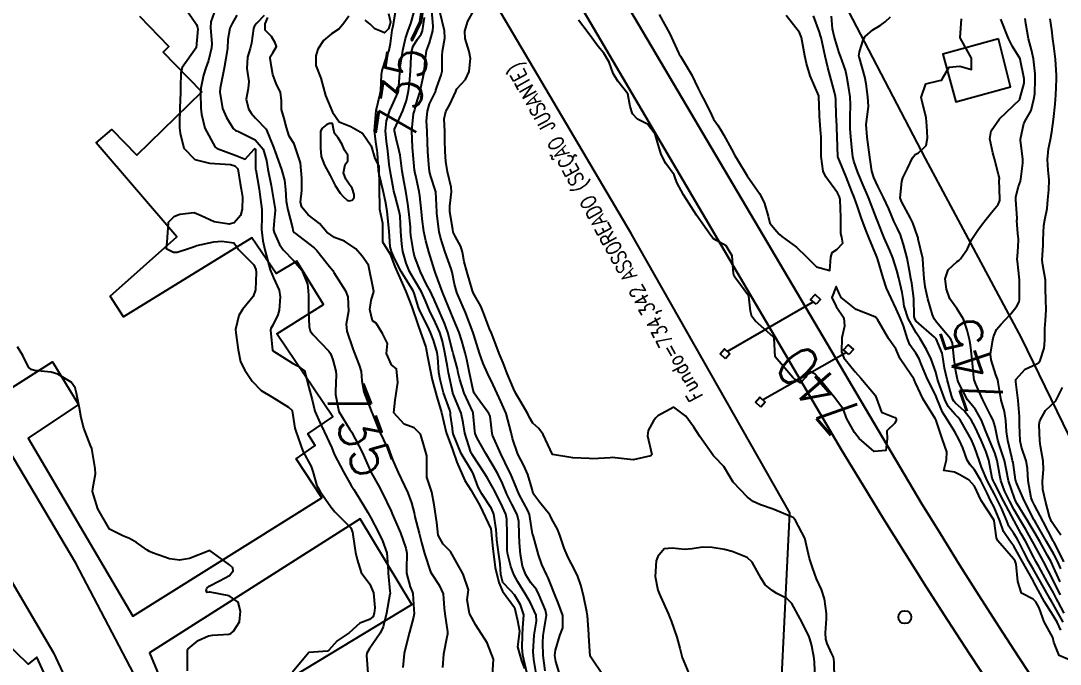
# Model space of a CAD drawing. Header units: metres. Extents: x 318500 to 325275, y 7408834 to 7428799.
# Drawn here: x 323102.9 to 323206.3, y 7421098.1 to 7421162.1 of the extents above; entities that cross this region are included whole.
import ezdxf
from ezdxf.enums import TextEntityAlignment as Align

# ---------------------------------------------------------------- set-up
doc = ezdxf.new("R2010")
doc.units = ezdxf.units.M
doc.header["$MEASUREMENT"] = 0
doc.linetypes.add('CONTINUO', pattern=[0])
for name, color, linetype in [('ALA', 45, 'Continuous'), ('BUEIRO', 151, 'Continuous'), ('Cotas', 45, 'Continuous'), ('Curvas de Nivel 1m', 11, 'Continuous'), ('Curvas de Nivel 5m', 15, 'Continuous'), ('Divisas', 45, 'Continuous'), ('Edificações', 30, 'Continuous'), ('Hidrografia', 140, 'Continuous'), ('Linha Férrea', 20, 'Continuous'), ('Postes', 20, 'Continuous'), ('Pórticos', 45, 'Continuous'), ('TEXTO', 45, 'Continuous'), ('Vias Primárias', 230, 'Continuous')]:
    doc.layers.add(name, color=color, linetype=linetype)
doc.styles.add('ROMANS', font='romans', dxfattribs={"height": 0.2})
doc.styles.add('Style-STANDARD', font='STANDARD.shx')

msp = doc.modelspace()

# ---------------------------------------------------------------- linework, layer by layer
at = {"layer": 'ALA', "linetype": 'CONTINUO'}
for points in [[(323143.59, 7421168.13, 737.54), (323142.73, 7421161.95, 737.54)], [(323141.82, 7421160.12, 737.51), (323142.73, 7421161.95, 737.54)]]:
    msp.add_polyline3d(points, dxfattribs=at)
at = {"layer": 'BUEIRO', "linetype": 'CONTINUO'}
msp.add_polyline3d([(323141.82, 7421160.12, 737.51), (323141.76, 7421160.29, 733.32), (323142.6, 7421162.04, 733.36), (323143.45, 7421168.05, 733.34)], dxfattribs=at)
at = {"layer": 'Curvas de Nivel 1m', "flags": 128}
for points, elevation in [([(323119.2, 7421163.47), (323120.37, 7421161.77), (323120.48, 7421161.45), (323120.49, 7421161.33), (323120.34, 7421159.45), (323118.95, 7421157.47), (323118.8, 7421156.99), (323118.77, 7421155.47), (323118.76, 7421154.99), (323118.71, 7421153.47), (323118.67, 7421151.9), (323118.69, 7421151.47), (323118.75, 7421150.95), (323119.11, 7421149.47), (323120.19, 7421148.33), (323121.67, 7421147.96), (323122.19, 7421147.92), (323123.76, 7421147.84), (323124.18, 7421147.71), (323124.48, 7421147.4), (323124.71, 7421145.94), (323124.8, 7421145.39), (323124.95, 7421144.59), (323124.92, 7421143.39), (323124.74, 7421142.77), (323124.11, 7421142.04), (323123.62, 7421141.89), (323122.11, 7421142.12), (323120.84, 7421142.72), (323120.12, 7421143.01), (323118.72, 7421142.87), (323118.12, 7421142.61), (323117.54, 7421142.06), (323117.5, 7421141.49), (323117.42, 7421140.15), (323117.36, 7421139.49), (323118.07, 7421139.1), (323118.43, 7421139.12), (323119.58, 7421139.46), (323120.08, 7421139.63), (323120.39, 7421139.76), (323122.09, 7421140.14), (323122.88, 7421140.21), (323124.09, 7421140.05), (323124.35, 7421139.66), (323124.55, 7421139.39), (323126.06, 7421137.86), (323126.26, 7421137.37), (323126.32, 7421137.09), (323126.24, 7421135.37), (323126.01, 7421134.71), (323124.94, 7421133.39), (323124.57, 7421132.81), (323124.26, 7421131.4), (323124.28, 7421131.08), (323124.51, 7421129.39), (323124.75, 7421128.21), (323125.19, 7421127.38), (323125.9, 7421126.29), (323126.8, 7421125.36), (323127.88, 7421124.73), (323129.51, 7421123.67), (323129.86, 7421123.38), (323129.88, 7421123.32), (323130.14, 7421121.61), (323130.24, 7421121.31), (323130.5, 7421120.64), (323130.94, 7421119.3), (323131.79, 7421117.79), (323131.96, 7421117.29), (323132.33, 7421115.85), (323132.66, 7421115.28), (323133.74, 7421113.76), (323134.14, 7421113.26), (323135.71, 7421111.67), (323135.9, 7421111.24), (323136.11, 7421109.66), (323136.2, 7421109.23), (323136.37, 7421108.53), (323136.74, 7421107.22), (323137.63, 7421106.06), (323137.98, 7421105.2), (323138.11, 7421103.71), (323138.06, 7421103.2), (323137.95, 7421102.85), (323137.59, 7421102.55), (323136.61, 7421102.2), (323135.57, 7421101.24), (323134.37, 7421100.44), (323133.54, 7421099.52), (323133.4, 7421099.4), (323131.54, 7421099.29), (323129.92, 7421097.31)], 737), ([(323122.28, 7421163.43), (323121.78, 7421162.04), (323121.77, 7421161.44), (323121.9, 7421159.88), (323121.87, 7421159.43), (323121.57, 7421158.19), (323121.3, 7421157.44), (323121.05, 7421156.71), (323120.79, 7421155.44), (323120.75, 7421154.98), (323120.81, 7421153.44), (323120.87, 7421152.83), (323121.19, 7421151.44), (323122.21, 7421149.56), (323122.44, 7421149.43), (323124.2, 7421148.75), (323125.22, 7421148.36), (323126.1, 7421149.37), (323126.17, 7421149.41), (323126.21, 7421149.4), (323126.23, 7421149.37), (323126.24, 7421149.34), (323126.25, 7421147.37), (323126.26, 7421147.29), (323126.59, 7421145.37), (323126.68, 7421144.84), (323126.87, 7421143.36), (323126.87, 7421142.61), (323126.85, 7421141.36), (323126.96, 7421140.24), (323127.16, 7421139.35), (323127.56, 7421137.84), (323127.71, 7421137.35), (323128.04, 7421136.54), (323128.58, 7421135.33), (323128.68, 7421134.67), (323128.58, 7421133.33), (323128.47, 7421132.86), (323127.98, 7421131.84), (323127.78, 7421131.53), (323127.72, 7421131.34), (323127.94, 7421129.34), (323129.93, 7421128.05), (323130.42, 7421127.8), (323131.12, 7421127.3), (323131.56, 7421125.64), (323131.65, 7421125.29), (323131.88, 7421124.43), (323132.15, 7421123.29), (323132.66, 7421122.09), (323133.08, 7421121.27), (323133.82, 7421119.63), (323133.97, 7421119.26), (323134.11, 7421118.95), (323134.99, 7421117.25), (323135.77, 7421115.9), (323136.03, 7421115.5), (323136.19, 7421115.23), (323136.93, 7421114.04), (323137.43, 7421113.21), (323137.72, 7421112.69), (323138.47, 7421111.2), (323138.88, 7421110.38), (323139.32, 7421109.19), (323139.44, 7421107.39), (323139.45, 7421107.18), (323139.62, 7421105.39), (323139.64, 7421105.18), (323139.64, 7421105.16), (323139.62, 7421105.09), (323139.27, 7421103.19), (323138.94, 7421101.83), (323138.63, 7421101.19), (323137.55, 7421099.59), (323137.33, 7421099.21), (323137.29, 7421098.96), (323137.41, 7421097.21)], 736), ([(323127.1, 7421162.65), (323126.38, 7421161.91), (323126.13, 7421161.62), (323126.03, 7421161.38), (323125.83, 7421159.9), (323125.71, 7421159.38), (323125.45, 7421158.51), (323125.39, 7421157.38), (323125.58, 7421156.1), (323125.5, 7421155.38), (323125.31, 7421154.35), (323125.55, 7421153.38), (323125.8, 7421152.93), (323126.25, 7421152.46), (323127.3, 7421151.36), (323128.02, 7421149.55), (323128.1, 7421149.35), (323128.21, 7421149.09), (323128.82, 7421147.34), (323129.12, 7421146.29), (323129.22, 7421145.33), (323129.28, 7421144.2), (323129.44, 7421143.33), (323129.91, 7421141.52), (323129.94, 7421141.32), (323129.98, 7421141.21), (323130.1, 7421141.07), (323131.08, 7421140.3), (323132.08, 7421139.54), (323132.34, 7421139.29), (323133.48, 7421137.85), (323133.92, 7421137.27), (323134.05, 7421137.08), (323135.18, 7421135.25), (323135.42, 7421134.65), (323135.5, 7421133.24), (323135.27, 7421131.95), (323135.32, 7421131.25), (323135.94, 7421129.48), (323136.04, 7421129.24), (323136.56, 7421127.86), (323136.74, 7421127.23), (323136.83, 7421126.3), (323137.01, 7421125.22), (323137.74, 7421123.33), (323137.8, 7421123.21), (323137.82, 7421123.17), (323137.86, 7421123.08), (323138.39, 7421121.75), (323138.62, 7421121.2), (323139.33, 7421119.68), (323139.56, 7421119.18), (323139.8, 7421118.61), (323140.43, 7421117.17), (323141.07, 7421115.86), (323141.4, 7421115.16), (323141.75, 7421114.17), (323142.02, 7421113.16), (323142.11, 7421112.77), (323142.53, 7421111.15), (323142.77, 7421110.22), (323143.06, 7421109.14), (323143.65, 7421107.31), (323143.74, 7421107.13), (323144.51, 7421105.99), (323144.91, 7421105.11), (323145.03, 7421103.69), (323145.07, 7421103.11), (323145.34, 7421101.34), (323145.34, 7421101.1), (323145.27, 7421100.81), (323144.96, 7421099.11), (323144.85, 7421097.79)], 734), ([(323153.23, 7421097.29), (323152.84, 7421099.01), (323152.79, 7421099.78), (323152.8, 7421101.01), (323152.85, 7421101.74), (323152.94, 7421103.01), (323152.62, 7421104.01), (323152.01, 7421105.02), (323151.63, 7421105.45), (323150.84, 7421106.23), (323150.66, 7421107.03), (323150.6, 7421108.1), (323150.45, 7421109.04), (323150.24, 7421110.5), (323150.22, 7421111.04), (323150.2, 7421111.52), (323149.97, 7421113.05), (323149.74, 7421113.61), (323148.76, 7421115.07), (323148.41, 7421115.71), (323147.9, 7421117.08), (323147.78, 7421117.32), (323146.72, 7421119.09), (323145.92, 7421121.02), (323145.9, 7421121.1), (323145.89, 7421121.15), (323145.85, 7421121.61), (323145.65, 7421122.9), (323145.65, 7421123.11), (323145.58, 7421123.39), (323144.95, 7421125.12), (323144.6, 7421126.43), (323144.5, 7421127.12), (323144.39, 7421128.67), (323144.32, 7421129.13), (323143.96, 7421130.37), (323143.67, 7421131.13), (323143.4, 7421131.71), (323142.67, 7421133.15), (323142.47, 7421133.62), (323142.02, 7421135.04), (323141.99, 7421135.13), (323141.97, 7421135.16), (323141.92, 7421135.26), (323140.74, 7421137.18), (323140.07, 7421138.48), (323139.76, 7421139.19), (323139.64, 7421139.64), (323139.53, 7421141.2), (323139.48, 7421141.83), (323139.35, 7421143.2), (323139.19, 7421144.15), (323138.93, 7421145.2), (323138.53, 7421146.86), (323138.48, 7421147.21), (323138.37, 7421149.04), (323138.36, 7421149.21), (323138.22, 7421150.08), (323138.07, 7421151.21), (323138.26, 7421153.21), (323138.63, 7421154.86), (323138.7, 7421155.21), (323138.78, 7421156.74), (323138.85, 7421157.2), (323139.21, 7421158.32), (323139.55, 7421159.2), (323139.68, 7421159.86), (323139.85, 7421161.2), (323139.93, 7421161.64), (323140.19, 7421163.19)], 734), ([(323156.56, 7421096.95), (323156.12, 7421098.39), (323156.02, 7421098.96), (323156.08, 7421099.49), (323156.52, 7421100.96), (323156.81, 7421101.73), (323156.81, 7421102.95), (323156.37, 7421104.2), (323156.06, 7421104.96), (323155.93, 7421105.27), (323155.64, 7421106.05), (323155.38, 7421106.7), (323155.24, 7421106.98), (323154.72, 7421108.04), (323154.39, 7421108.99), (323153.89, 7421110.81), (323153.83, 7421111), (323153.81, 7421111.09), (323153.72, 7421111.71), (323153.49, 7421113), (323153.33, 7421113.41), (323152.47, 7421115.01), (323151.78, 7421116.68), (323151.69, 7421116.93), (323151.65, 7421117.02), (323151.48, 7421117.33), (323150.64, 7421119.04), (323149.84, 7421120.89), (323149.8, 7421121.05), (323149.58, 7421122.78), (323149.46, 7421123.06), (323148.31, 7421124.65), (323148, 7421125.08), (323147.89, 7421125.37), (323147.53, 7421127.09), (323147.27, 7421128.43), (323147.1, 7421129.09), (323146.76, 7421130.3), (323146.5, 7421131.1), (323145.99, 7421132.38), (323145.68, 7421133.11), (323145.44, 7421133.68), (323144.86, 7421135.12), (323144.15, 7421137.03), (323144.11, 7421137.13), (323144.05, 7421137.33), (323143.49, 7421139.14), (323143.18, 7421140.23), (323142.99, 7421141.15), (323142.84, 7421142.43), (323142.76, 7421143.15), (323142.59, 7421144.72), (323142.53, 7421145.15), (323142.46, 7421145.45), (323142.18, 7421146.69), (323142.1, 7421147.08), (323142.08, 7421147.16), (323142.07, 7421147.28), (323141.9, 7421149.16), (323141.86, 7421149.52), (323141.79, 7421151.17), (323141.97, 7421152.88), (323142.06, 7421153.16), (323142.11, 7421153.31), (323142.27, 7421153.95), (323142.55, 7421154.9), (323142.62, 7421155.16), (323142.94, 7421156.52), (323143.05, 7421157.15), (323143.08, 7421157.9), (323143.24, 7421159.15), (323143.54, 7421159.95), (323143.9, 7421161.14), (323143.92, 7421161.59), (323143.79, 7421163.14)], 737), ([(323160.89, 7421096.9), (323159.55, 7421098.92), (323159.41, 7421100.92), (323159.4, 7421101.09), (323159.27, 7421102.92), (323159.22, 7421103.31), (323158.89, 7421104.93), (323158.62, 7421105.96), (323158.27, 7421106.93), (323157.67, 7421108.11), (323157.4, 7421108.66), (323157.27, 7421108.95), (323156.97, 7421109.67), (323156.52, 7421110.96), (323156.3, 7421111.55), (323155.73, 7421112.53), (323155.59, 7421112.84), (323155.52, 7421112.97), (323154.53, 7421114.2), (323153.93, 7421115), (323153.87, 7421115.11), (323153.77, 7421115.52), (323153.34, 7421117), (323152.94, 7421117.87), (323152.36, 7421119.02), (323151.83, 7421120.58), (323151.73, 7421121.03), (323151.69, 7421121.18), (323151.18, 7421123.04), (323150.67, 7421124.25), (323150.29, 7421125.05), (323149.9, 7421125.9), (323149.34, 7421127.06), (323148.9, 7421128.04), (323148.54, 7421129.07), (323147.97, 7421130.89), (323147.91, 7421131.08), (323147.88, 7421131.18), (323147.13, 7421133.09), (323146.79, 7421133.88), (323146.26, 7421135.11), (323146.03, 7421135.92), (323145.81, 7421137.11), (323145.71, 7421137.46), (323145.13, 7421139.12), (323144.66, 7421140.56), (323144.52, 7421141.13), (323144.29, 7421142.96), (323144.28, 7421143.13), (323144.19, 7421145.1), (323144.19, 7421145.13), (323144.16, 7421145.22), (323143.68, 7421146.64), (323143.57, 7421147.14), (323143.49, 7421147.84), (323143.4, 7421149.14), (323143.36, 7421150.01), (323143.31, 7421151.14), (323143.27, 7421152.17), (323143.35, 7421153.14), (323143.55, 7421153.86), (323144.17, 7421155.13), (323144.2, 7421155.22), (323144.3, 7421155.53), (323144.72, 7421156.72), (323144.81, 7421157.13), (323144.83, 7421158.63), (323144.86, 7421159.12), (323145.07, 7421160.41), (323145.04, 7421161.12), (323144.62, 7421162.91)], 738), ([(323183.86, 7421096.59), (323183.81, 7421098.33), (323183.8, 7421098.6), (323183.76, 7421098.81), (323183.56, 7421099.22), (323183.13, 7421100.17), (323183.01, 7421100.61), (323182.95, 7421101.24), (323183.07, 7421102.61), (323183.07, 7421103.15), (323182.85, 7421104.61), (323182.55, 7421105.53), (323182.08, 7421106.62), (323181.67, 7421107.72), (323181.36, 7421108.63), (323181.26, 7421109.06), (323180.9, 7421110.64), (323179.98, 7421112.4), (323179.81, 7421112.65), (323179.73, 7421112.72), (323179.59, 7421112.79), (323177.74, 7421113.54), (323176.48, 7421113.97), (323175.75, 7421114.31), (323175.2, 7421114.72), (323173.78, 7421116.23), (323173.47, 7421116.73), (323172.84, 7421117.79), (323171.91, 7421118.76), (323171.81, 7421118.86), (323170.47, 7421120.78), (323169.85, 7421121.68), (323169.08, 7421122.8), (323167.88, 7421123.68), (323166.28, 7421122.83), (323166.09, 7421122.62), (323165.86, 7421122.32), (323165.32, 7421121.38), (323165.25, 7421120.85), (323165.68, 7421118.97), (323165.59, 7421118.84), (323163.81, 7421118.44), (323162.04, 7421118.66), (323161.81, 7421118.67), (323161.55, 7421118.64), (323159.81, 7421118.56), (323159.45, 7421118.57), (323157.81, 7421118.66), (323155.81, 7421118.97), (323154.86, 7421120.98), (323154.44, 7421121.58), (323153.85, 7421122.11), (323153.51, 7421122.66), (323153.33, 7421123.01), (323152.53, 7421124.37), (323152.15, 7421125.03), (323151.9, 7421125.54), (323151.29, 7421127.04), (323150.87, 7421128.1), (323150.5, 7421129.04), (323149.96, 7421130.44), (323149.72, 7421131.05), (323149.54, 7421131.49), (323148.94, 7421133.07), (323148.66, 7421133.73), (323148.02, 7421134.82), (323147.93, 7421134.99), (323147.89, 7421135.08), (323147.84, 7421135.27), (323147.31, 7421137.09), (323147.02, 7421138.14), (323146.83, 7421139.1), (323146.67, 7421139.68), (323146.1, 7421140.7), (323145.92, 7421141.11), (323145.87, 7421141.35), (323145.59, 7421143.12), (323145.58, 7421143.68), (323145.74, 7421145.11), (323145.7, 7421145.58), (323145.33, 7421147.12), (323145.18, 7421148.14), (323145.1, 7421149.12), (323145.09, 7421150.26), (323145.08, 7421151.12), (323145, 7421152.38), (323145.17, 7421153.12), (323145.58, 7421153.81), (323146.17, 7421155.11), (323146.2, 7421155.2), (323146.29, 7421155.35), (323147.13, 7421156.28), (323147.49, 7421157.09), (323147.62, 7421158.38), (323147.5, 7421159.09), (323147.1, 7421160.36), (323147.07, 7421161.1), (323147.38, 7421162.11), (323147.95, 7421163.09)], 739), ([(323206.4, 7421101.48), (323206.01, 7421102.3), (323205.61, 7421102.97), (323204.76, 7421104.32), (323203.69, 7421106.28), (323203.67, 7421106.33), (323203.65, 7421106.36), (323202.54, 7421108.35), (323201.7, 7421109.84), (323201.31, 7421110.37), (323200.68, 7421111.33), (323200.31, 7421112.38), (323199.75, 7421113.74), (323199.4, 7421114.39), (323199.05, 7421115.12), (323198.42, 7421116.4), (323197.8, 7421117.44), (323197.35, 7421117.96), (323197.07, 7421118.42), (323196.62, 7421119.64), (323196.26, 7421120.43), (323195.85, 7421121.22), (323195.06, 7421122.45), (323194.61, 7421123.19), (323194.07, 7421124.47), (323193.9, 7421124.9), (323193.1, 7421126.48), (323192.53, 7421127.89), (323192.3, 7421128.49), (323191.96, 7421129.05), (323191.35, 7421129.89), (323191.11, 7421130.5), (323190.73, 7421131.77), (323190.44, 7421132.51), (323190.01, 7421133.48), (323189.5, 7421134.53), (323189.05, 7421135.54), (323188.71, 7421136.54), (323188.15, 7421138.48), (323188.12, 7421138.55), (323188.08, 7421138.65), (323187.26, 7421140.56), (323186.94, 7421141.39), (323186.52, 7421142.57), (323186.15, 7421143.64), (323185.82, 7421144.58), (323185.6, 7421145.15), (323185.02, 7421146.59), (323184.78, 7421147.18), (323184.21, 7421148.52), (323184.18, 7421148.58), (323184.18, 7421148.6), (323184.18, 7421148.63), (323184.13, 7421150.6), (323184.05, 7421152.39), (323184.04, 7421152.6), (323183.98, 7421154.3), (323183.95, 7421154.61), (323183.86, 7421155.04), (323183.44, 7421156.61), (323183.2, 7421157.49), (323182.94, 7421158.62), (323182.52, 7421160.48), (323182.48, 7421160.63), (323182.38, 7421161), (323181.76, 7421162.64)], 741), ([(323206.61, 7421102.29), (323205.63, 7421104.07), (323205.49, 7421104.31), (323205.29, 7421104.66), (323204.35, 7421106.32), (323203.67, 7421107.52), (323203.21, 7421108.34), (323202.68, 7421109.36), (323202.17, 7421110.35), (323202.01, 7421110.65), (323201.72, 7421111.1), (323201.22, 7421111.86), (323201.01, 7421112.37), (323200.48, 7421113.65), (323200.11, 7421114.38), (323199.77, 7421115.03), (323199.05, 7421116.4), (323198.48, 7421117.72), (323198.26, 7421118.41), (323197.83, 7421119.65), (323197.48, 7421120.42), (323197.06, 7421121.21), (323196.35, 7421122.43), (323196.14, 7421122.7), (323195.88, 7421122.95), (323195.18, 7421123.75), (323194.83, 7421124.46), (323194.22, 7421126.17), (323194.12, 7421126.47), (323193.93, 7421127.18), (323193.47, 7421128.47), (323193.02, 7421129.42), (323192.38, 7421130.49), (323191.98, 7421131.07), (323191.19, 7421132.5), (323190.8, 7421133.73), (323190.7, 7421134.51), (323190.61, 7421135.09), (323190.26, 7421136.52), (323190.06, 7421137.27), (323189.65, 7421138.53), (323189.35, 7421139.27), (323188.8, 7421140.54), (323188.6, 7421141.03), (323188.13, 7421142.22), (323188.04, 7421142.46), (323188.01, 7421142.55), (323187.94, 7421142.74), (323187.24, 7421144.56), (323186.51, 7421146.24), (323186.37, 7421146.57), (323186.19, 7421147.05), (323185.8, 7421148.17), (323185.69, 7421148.58), (323185.61, 7421149.19), (323185.48, 7421150.58), (323185.42, 7421151.41), (323185.41, 7421152.58), (323185.46, 7421153.76), (323185.42, 7421154.58), (323185.26, 7421155.63), (323185.1, 7421156.59), (323184.94, 7421157.21), (323184.46, 7421158.6), (323184.34, 7421158.93), (323183.82, 7421160.61), (323183.67, 7421161.32), (323183.56, 7421162.61)], 742), ([(323155.06, 7421097.45), (323154.86, 7421098.98), (323154.83, 7421100.25), (323154.88, 7421100.98), (323154.98, 7421101.57), (323155.19, 7421102.98), (323155.09, 7421103.5), (323154.47, 7421104.99), (323154.19, 7421105.54), (323153.64, 7421106.21), (323153.13, 7421107.01), (323152.81, 7421107.86), (323152.6, 7421109.01), (323152.52, 7421110.19), (323152.49, 7421111.01), (323152.44, 7421112.3), (323152.27, 7421113.01), (323151.75, 7421114.04), (323151.26, 7421115.03), (323150.83, 7421116.1), (323150.37, 7421117.04), (323149.79, 7421118), (323149.16, 7421119.06), (323148.31, 7421120.59), (323148.1, 7421121.08), (323148.06, 7421121.29), (323147.91, 7421123.08), (323147.86, 7421123.23), (323147, 7421125.09), (323146.56, 7421126.45), (323146.42, 7421127.1), (323146.33, 7421127.51), (323145.94, 7421128.94), (323145.9, 7421129.11), (323145.89, 7421129.16), (323145.39, 7421131.12), (323145.06, 7421132.04), (323144.59, 7421133.12), (323144.01, 7421134.41), (323143.79, 7421134.91), (323143.69, 7421135.14), (323143.23, 7421135.95), (323142.66, 7421137.15), (323142.07, 7421138.72), (323141.96, 7421139.16), (323141.71, 7421140.78), (323141.67, 7421141.17), (323141.65, 7421141.62), (323141.51, 7421143.17), (323141.39, 7421143.92), (323141.2, 7421145.17), (323141.05, 7421146.05), (323140.83, 7421147.18), (323140.62, 7421148.77), (323140.54, 7421149.19), (323140.23, 7421150.42), (323140.07, 7421151.19), (323140.08, 7421151.35), (323140.25, 7421151.73), (323140.9, 7421153.18), (323141.25, 7421154.2), (323141.47, 7421155.17), (323141.57, 7421155.9), (323141.67, 7421157.17), (323141.74, 7421158.57), (323141.8, 7421159.17), (323141.92, 7421159.6), (323142.36, 7421160.3), (323142.71, 7421160.81), (323142.85, 7421161.15), (323143.07, 7421162.47)], 736), ([(323206.72, 7421103.19), (323206.13, 7421104.3), (323205.96, 7421104.63), (323205.64, 7421105.22), (323205.03, 7421106.32), (323204.18, 7421107.82), (323203.9, 7421108.33), (323203.69, 7421108.74), (323202.86, 7421110.34), (323202.45, 7421111.08), (323201.74, 7421112.36), (323200.69, 7421114.38), (323199.79, 7421116.12), (323199.65, 7421116.39), (323199.56, 7421116.62), (323199.21, 7421118.4), (323198.91, 7421119.31), (323198.45, 7421120.4), (323197.86, 7421121.71), (323197.47, 7421122.42), (323196.76, 7421123.31), (323195.89, 7421124.08), (323195.72, 7421124.27), (323195.63, 7421124.44), (323195.5, 7421124.84), (323195.07, 7421126.45), (323194.82, 7421127.58), (323194.68, 7421128.46), (323194.56, 7421129.06), (323193.99, 7421130.47), (323193.97, 7421130.5), (323193.8, 7421130.65), (323192, 7421132.26), (323191.85, 7421132.49), (323191.79, 7421132.7), (323191.74, 7421134.49), (323191.56, 7421136.01), (323191.46, 7421136.5), (323191.31, 7421137.26), (323191.09, 7421138.5), (323190.73, 7421139.88), (323190.54, 7421140.51), (323190.43, 7421140.83), (323190.12, 7421141.47), (323189.78, 7421142.18), (323189.63, 7421142.53), (323189.26, 7421143.42), (323188.74, 7421144.54), (323188.18, 7421145.69), (323187.78, 7421146.55), (323187.59, 7421147.16), (323187.38, 7421148.56), (323187.24, 7421149.55), (323187.1, 7421150.56), (323187.02, 7421151.8), (323187.1, 7421152.56), (323187.23, 7421153.62), (323187.17, 7421154.56), (323187.01, 7421155.86), (323186.88, 7421156.56), (323186.34, 7421158.45), (323186.31, 7421158.54), (323186.3, 7421158.57), (323186.29, 7421158.62), (323186.35, 7421159.03), (323186.71, 7421160.22), (323186.92, 7421160.56), (323187.69, 7421161.25), (323188.39, 7421161.65), (323188.91, 7421162.03), (323189.42, 7421162.53)], 743), ([(323206.36, 7421105.02), (323205.7, 7421106.31), (323205.65, 7421106.41), (323204.65, 7421108.32), (323203.71, 7421110.09), (323203.58, 7421110.33), (323202.89, 7421111.51), (323202.41, 7421112.35), (323201.75, 7421113.48), (323201.27, 7421114.37), (323200.78, 7421115.37), (323200.4, 7421116.38), (323200.3, 7421116.89), (323200.06, 7421118.39), (323199.82, 7421119.13), (323199.27, 7421120.4), (323198.9, 7421121.35), (323198.49, 7421122.4), (323197.88, 7421123.46), (323197.45, 7421123.98), (323197.09, 7421124.42), (323196.21, 7421126.14), (323196.11, 7421126.44), (323195.93, 7421127.28), (323195.78, 7421128.44), (323195.59, 7421130.07), (323195.43, 7421130.45), (323194, 7421132.16), (323193.77, 7421132.47), (323193.61, 7421132.87), (323193.14, 7421134.48), (323192.87, 7421135.65), (323192.77, 7421136.48), (323192.7, 7421137.85), (323192.64, 7421138.48), (323192.2, 7421140.4), (323192.19, 7421140.49), (323192.17, 7421140.55), (323192.11, 7421140.71), (323191.65, 7421142.02), (323191.42, 7421142.5), (323190.52, 7421144.15), (323190.39, 7421144.52), (323190.56, 7421146.14), (323190.67, 7421146.51), (323191.11, 7421147.42), (323191.61, 7421148.5), (323191.89, 7421148.82), (323192.22, 7421149), (323192.99, 7421149.72), (323193.11, 7421150.48), (323193.05, 7421151.69), (323192.98, 7421152.48), (323192.54, 7421154.23), (323192.49, 7421154.49), (323192.94, 7421155.86), (323194.32, 7421156.19), (323194.54, 7421156.24), (323194.64, 7421156.47), (323195.27, 7421157.53), (323196.34, 7421157.63), (323197.49, 7421157.27), (323197.51, 7421158.43), (323196.37, 7421160.44), (323196.5, 7421162.34)], 744), ([(323206.37, 7421107.6), (323206.07, 7421108.3), (323205.69, 7421109.05), (323204.97, 7421110.32), (323203.89, 7421112.17), (323203.8, 7421112.33), (323203.73, 7421112.45), (323202.77, 7421114.34), (323201.93, 7421116.22), (323201.89, 7421116.36), (323201.88, 7421116.44), (323201.8, 7421116.95), (323201.63, 7421118.18), (323201.59, 7421118.36), (323201.5, 7421118.68), (323201.11, 7421120.37), (323200.97, 7421121.26), (323200.9, 7421122.37), (323200.77, 7421123.27), (323200.46, 7421124.38), (323200.14, 7421126.16), (323200.1, 7421126.39), (323199.93, 7421126.91), (323199.45, 7421128.4), (323199.38, 7421128.97), (323199.6, 7421130.39), (323199.67, 7421130.7), (323199.99, 7421131.42), (323200.43, 7421131.95), (323200.86, 7421132.38), (323201.4, 7421132.98), (323202.02, 7421133.73), (323202.23, 7421134.16), (323202.26, 7421134.36), (323202.27, 7421134.59), (323202.28, 7421136.36), (323202.08, 7421138.21), (323202.05, 7421138.36), (323202.05, 7421138.39), (323202.09, 7421139.12), (323202.16, 7421140.31), (323202.16, 7421140.36), (323202.16, 7421140.41), (323202.12, 7421140.97), (323202.02, 7421142.25), (323202.04, 7421142.36), (323202.04, 7421142.45), (323201.9, 7421144.36), (323201.91, 7421144.62), (323202.18, 7421145.63), (323202.37, 7421146.18), (323202.41, 7421146.36), (323202.61, 7421147.95), (323202.6, 7421148.36), (323202.36, 7421150.24), (323202.37, 7421150.36), (323202.71, 7421151.91), (323202.93, 7421152.35), (323203.42, 7421153.21), (323203.71, 7421154.35), (323203.78, 7421154.87), (323203.84, 7421156.34), (323203.82, 7421156.85), (323203.68, 7421158.35), (323203.47, 7421159.24), (323203.17, 7421160.35), (323202.89, 7421161.86), (323202.83, 7421162.36)], 746), ([(323206.67, 7421108.3), (323205.71, 7421110.25), (323205.67, 7421110.31), (323205.63, 7421110.39), (323204.62, 7421112.32), (323203.75, 7421113.94), (323203.55, 7421114.33), (323203.42, 7421114.68), (323203.13, 7421116.34), (323203.05, 7421117.59), (323202.92, 7421118.34), (323202.48, 7421119.7), (323202.35, 7421120.35), (323202.27, 7421121.94), (323202.27, 7421122.35), (323202.27, 7421122.75), (323202.14, 7421124.36), (323201.92, 7421126.21), (323201.9, 7421126.36), (323201.9, 7421126.38), (323201.92, 7421126.45), (323202.82, 7421127.46), (323203.94, 7421127.96), (323204.17, 7421128.1), (323204.32, 7421128.33), (323204.71, 7421129.57), (323204.78, 7421130.32), (323204.79, 7421131.52), (323204.85, 7421132.32), (323204.92, 7421133.41), (323204.89, 7421134.32), (323204.86, 7421135.51), (323204.85, 7421136.32), (323204.59, 7421137.81), (323204.53, 7421138.33), (323204.61, 7421139.82), (323204.62, 7421140.32), (323204.69, 7421141.76), (323204.8, 7421142.32), (323205.02, 7421143.45), (323205.09, 7421144.33), (323205.19, 7421145.31), (323205.23, 7421146.32), (323205.13, 7421147.26), (323205.06, 7421148.33), (323205.16, 7421149.39), (323205.34, 7421150.32), (323205.49, 7421151.08), (323205.67, 7421152.32), (323205.81, 7421153.84), (323205.85, 7421154.32), (323205.89, 7421154.72), (323205.94, 7421156.32), (323205.94, 7421156.7), (323205.85, 7421158.32), (323205.7, 7421159.65), (323205.6, 7421160.32), (323205.49, 7421161.22), (323205.32, 7421162.33)], 747), ([(323119.48, 7421097.45), (323119.46, 7421099.37), (323119.46, 7421099.45), (323119.47, 7421099.52), (323119.54, 7421099.64), (323120.53, 7421100.46), (323121.56, 7421100.94), (323121.97, 7421101.01), (323123.57, 7421101.09), (323123.79, 7421101.17), (323124.05, 7421101.39), (323124.63, 7421102.34), (323124.74, 7421103.38), (323124.5, 7421104.28), (323123.62, 7421104.92), (323121.74, 7421105.29), (323121.62, 7421105.28), (323121.43, 7421105.23), (323121.32, 7421105.42), (323121.38, 7421105.67), (323121.63, 7421105.86), (323122.65, 7421106.4), (323123.64, 7421106.92), (323124.02, 7421107.39), (323123.97, 7421107.71), (323123.66, 7421108), (323121.68, 7421109.42), (323119.67, 7421108.62), (323118.67, 7421108.47), (323117.67, 7421108.6), (323115.99, 7421109.18), (323115.68, 7421109.34), (323115.42, 7421109.5), (323114.39, 7421110.22), (323113.69, 7421110.61), (323113.04, 7421110.89), (323111.7, 7421111.56), (323110.56, 7421113.57), (323110.03, 7421115.3), (323110.04, 7421115.58), (323110.3, 7421117.05), (323110.29, 7421117.57), (323110, 7421119.38), (323109.94, 7421119.58), (323109.81, 7421119.87), (323109.14, 7421121.59), (323108.88, 7421122.62), (323108.71, 7421123.6), (323108.42, 7421125.07), (323108.28, 7421125.6), (323107.9, 7421126.16), (323106.56, 7421126.98), (323105.91, 7421127.18), (323104.25, 7421127.33), (323103.92, 7421127.44), (323103.66, 7421127.66), (323103.08, 7421128.82), (323102.54, 7421129.68)], 737), ([(323206.38, 7421110.96), (323205.73, 7421111.9), (323205.45, 7421112.31), (323205.24, 7421112.82), (323204.85, 7421114.32), (323204.6, 7421115.5), (323204.55, 7421116.32), (323204.65, 7421117.47), (323204.62, 7421118.32), (323204.37, 7421119.79), (323204.29, 7421120.33), (323204.22, 7421121.97), (323204.29, 7421122.33), (323204.86, 7421123.34), (323205.89, 7421124.31), (323206.55, 7421125.66)], 748), ([(323181.95, 7421096.62), (323181.87, 7421098.3), (323181.83, 7421098.63), (323181.79, 7421098.86), (323181.56, 7421100.07), (323181.42, 7421100.63), (323181.29, 7421100.92), (323180.44, 7421102.64), (323179.62, 7421104.16), (323179.13, 7421104.66), (323178.12, 7421105.15), (323177.64, 7421105.44), (323176.97, 7421106.02), (323176.52, 7421106.7), (323175.67, 7421108.26), (323175.17, 7421108.72), (323173.69, 7421109.31), (323172.91, 7421109.52), (323171.69, 7421109.71), (323170.72, 7421109.75), (323169.69, 7421109.59), (323168.97, 7421109.52), (323167.69, 7421109.67), (323166.92, 7421109.59), (323166.27, 7421108.83), (323166.12, 7421108.39), (323166, 7421106.83), (323166.29, 7421105.48), (323166.55, 7421104.83), (323167.33, 7421103.09), (323167.45, 7421102.81), (323167.59, 7421102.43), (323168.17, 7421100.8), (323168.46, 7421099.7), (323168.71, 7421098.79), (323169.52, 7421096.78)], 738)]:
    msp.add_lwpolyline(points, dxfattribs=dict(at, elevation=elevation))
at = {"layer": 'Curvas de Nivel 5m', "flags": 128}
for points, elevation in [([(323124.39, 7421162.69), (323123.9, 7421161.88), (323123.7, 7421161.41), (323123.5, 7421160.27), (323123.44, 7421159.41), (323123.28, 7421158.37), (323123.11, 7421157.42), (323122.98, 7421156.75), (323122.71, 7421155.42), (323122.69, 7421155.02), (323122.97, 7421153.42), (323123.34, 7421152.5), (323124.02, 7421151.4), (323124.24, 7421151.23), (323124.48, 7421151.16), (323126.22, 7421150.3), (323127, 7421149.36), (323127.33, 7421148.22), (323127.45, 7421147.36), (323127.79, 7421145.73), (323127.86, 7421145.35), (323128.14, 7421143.75), (323128.21, 7421143.35), (323128.21, 7421143.26), (323128.11, 7421142.26), (323128.03, 7421141.42), (323128.03, 7421141.35), (323128.04, 7421141.29), (323128.1, 7421141.08), (323128.62, 7421139.87), (323129, 7421139.33), (323130.06, 7421138.25), (323130.86, 7421137.31), (323131.41, 7421135.92), (323131.49, 7421135.3), (323131.5, 7421134.78), (323131.5, 7421133.3), (323131.58, 7421131.69), (323131.67, 7421131.29), (323131.96, 7421130.91), (323133.53, 7421129.27), (323133.69, 7421129.02), (323133.93, 7421128.38), (323134.23, 7421127.26), (323134.26, 7421126.91), (323134.2, 7421125.26), (323134.2, 7421124.95), (323134.53, 7421123.25), (323135.64, 7421121.45), (323135.8, 7421121.24), (323135.84, 7421121.18), (323136.87, 7421119.22), (323137.67, 7421117.32), (323137.73, 7421117.21), (323137.74, 7421117.18), (323137.78, 7421117.12), (323138.47, 7421115.9), (323138.85, 7421115.19), (323139.73, 7421113.34), (323139.8, 7421113.18), (323139.85, 7421113.06), (323140.66, 7421111.17), (323141.2, 7421109.65), (323141.29, 7421109.16), (323141.25, 7421107.57), (323141.28, 7421107.16), (323141.63, 7421105.81), (323141.82, 7421105.35), (323141.88, 7421105.16), (323142.01, 7421103.56), (323142.02, 7421103.15), (323141.97, 7421102.78), (323141.57, 7421101.3), (323141.54, 7421101.19), (323141.53, 7421101.16), (323141.13, 7421099.59), (323141.05, 7421099.17), (323140.91, 7421097.78)], 735), ([(323154.19, 7421096.99), (323153.95, 7421098.59), (323153.89, 7421098.99), (323153.88, 7421099.33), (323153.98, 7421100.99), (323154.19, 7421102.39), (323154.17, 7421102.99), (323153.62, 7421104.22), (323153.14, 7421105), (323152.34, 7421106.32), (323151.96, 7421107.02), (323151.66, 7421107.82), (323151.34, 7421109.03), (323151.29, 7421109.42), (323151.27, 7421111.03), (323151.24, 7421112.54), (323151.15, 7421113.03), (323150.64, 7421114.14), (323150.19, 7421115.04), (323150.06, 7421115.34), (323149.77, 7421115.86), (323149.32, 7421116.61), (323149.06, 7421117.06), (323147.81, 7421118.97), (323147.74, 7421119.08), (323147.68, 7421119.21), (323147.06, 7421121.09), (323146.9, 7421122.14), (323146.71, 7421123.1), (323145.89, 7421125.09), (323145.88, 7421125.11), (323145.45, 7421127.11), (323145.35, 7421127.69), (323145.09, 7421129.12), (323144.84, 7421130.24), (323144.57, 7421131.12), (323143.99, 7421132.43), (323143.63, 7421133.14), (323143.15, 7421134.28), (323142.76, 7421135.15), (323142.04, 7421136.39), (323141.57, 7421137.17), (323141.22, 7421138.02), (323140.9, 7421139.18), (323140.8, 7421139.89), (323140.71, 7421141.18), (323140.63, 7421142.68), (323140.55, 7421143.18), (323140.15, 7421144.72), (323140.01, 7421145.19), (323139.96, 7421145.39), (323139.63, 7421147.2), (323139.55, 7421147.84), (323139.42, 7421149.2), (323139.29, 7421150.13), (323139.17, 7421151.2), (323139.26, 7421152.19), (323139.61, 7421153.2), (323139.81, 7421153.65), (323140.28, 7421154.65), (323140.44, 7421155.04), (323140.46, 7421155.19), (323140.59, 7421156.91), (323140.61, 7421157.19), (323140.65, 7421157.51), (323140.91, 7421159.18), (323141.16, 7421160.38), (323141.44, 7421161.17), (323141.7, 7421161.85), (323142.06, 7421163.17)], 735), ([(323166.4, 7421162.75), (323167.48, 7421160.82), (323168.34, 7421158.93), (323168.41, 7421158.81), (323168.53, 7421158.61), (323169.64, 7421156.8), (323170.3, 7421155.4), (323170.58, 7421154.79), (323170.98, 7421154.08), (323171.62, 7421152.77), (323171.82, 7421152.33), (323172.25, 7421151.75), (323172.63, 7421151.14), (323172.83, 7421150.75), (323173.6, 7421149.36), (323173.95, 7421148.73), (323174.2, 7421148.3), (323175.17, 7421146.72), (323176.17, 7421145.27), (323176.4, 7421144.95), (323176.54, 7421144.7), (323176.89, 7421143.96), (323177.26, 7421142.69), (323177.44, 7421142.01), (323178.11, 7421141.16), (323178.35, 7421140.91), (323178.62, 7421140.67), (323180.09, 7421139.61), (323181.06, 7421138.64), (323182.07, 7421137.64), (323183.38, 7421137.29), (323183.49, 7421138.61), (323183.63, 7421139.07), (323184.09, 7421139.39), (323184.69, 7421140.01), (323184.58, 7421140.59), (323184.5, 7421140.98), (323184.48, 7421142.59), (323184.43, 7421144.33), (323184.36, 7421144.6), (323184.17, 7421145.01), (323183.01, 7421146.62), (323182.74, 7421147.17), (323182.52, 7421148.63), (323182.53, 7421150.33), (323182.53, 7421150.63), (323182.51, 7421150.9), (323182.38, 7421152.63), (323182.37, 7421152.74), (323182.3, 7421154.63), (323182.29, 7421154.68), (323181.45, 7421156.64), (323181.08, 7421157.9), (323180.91, 7421158.64), (323180.56, 7421160.46), (323180.51, 7421160.65), (323180.37, 7421160.97), (323179.04, 7421162.67)], 740), ([(323207.55, 7421098.4), (323206.23, 7421098.97), (323205.69, 7421100.31), (323205.58, 7421100.78), (323204.72, 7421102.32), (323204.23, 7421103.72), (323203.88, 7421104.33), (323203.63, 7421104.57), (323202.47, 7421105.18), (323202.11, 7421106.35), (323201.95, 7421108.08), (323201.83, 7421108.36), (323201.68, 7421108.59), (323200.12, 7421110.38), (323199.99, 7421110.67), (323199.76, 7421112.39), (323199.73, 7421112.48), (323198.45, 7421114.4), (323197.78, 7421115.84), (323197.26, 7421116.42), (323196.33, 7421116.96), (323195.8, 7421117.23), (323194.73, 7421117.39), (323195.02, 7421118.45), (323195.03, 7421119.24), (323194.61, 7421120.46), (323193.97, 7421122.37), (323193.91, 7421122.47), (323193.9, 7421122.5), (323193.87, 7421122.55), (323192.68, 7421124.48), (323191.91, 7421126.12), (323191.75, 7421126.49), (323191.47, 7421126.95), (323190.4, 7421128.51), (323190.25, 7421128.81), (323189.96, 7421129.48), (323189.53, 7421130.09), (323189.25, 7421130.53), (323188.15, 7421132.4), (323188.05, 7421132.55), (323188, 7421132.62), (323187.87, 7421132.68), (323186.01, 7421133.41), (323184.53, 7421134.59), (323184.36, 7421134.92), (323184.04, 7421135.7), (323183.58, 7421134.61), (323184.02, 7421133.69), (323184.78, 7421132.59), (323184.85, 7421131.73), (323184.6, 7421130.59), (323184.54, 7421129.18), (323184.78, 7421128.59), (323185.93, 7421127.21), (323186.47, 7421126.56), (323187.9, 7421124.89), (323188.03, 7421124.55), (323188.54, 7421123.2), (323189.87, 7421122.65), (323189.96, 7421122.6), (323189.98, 7421122.52), (323189.98, 7421122.4), (323189.86, 7421122.11), (323189.07, 7421121.32), (323189.09, 7421120.53), (323188.98, 7421119.38), (323187.82, 7421119.26), (323186.32, 7421120.57), (323185.85, 7421121.17), (323185.07, 7421122.58), (323184.74, 7421123.45), (323183.89, 7421124.6), (323182.27, 7421126.62), (323181.93, 7421126.98), (323181.29, 7421127.28), (323180.98, 7421126.64), (323180.46, 7421126.1), (323179.92, 7421126.43), (323179.7, 7421126.65), (323177.95, 7421128.68), (323177.84, 7421130.55), (323177.76, 7421130.68), (323175.99, 7421132.24), (323175.64, 7421132.71), (323175.49, 7421133.23), (323175.35, 7421134.72), (323174.05, 7421136.48), (323173.94, 7421136.62), (323173.89, 7421136.73), (323173.81, 7421136.98), (323173.66, 7421138.74), (323173.08, 7421139.73), (323172.1, 7421140.26), (323171.8, 7421140.47), (323171.55, 7421140.77), (323170.13, 7421142.79), (323168.82, 7421144.8), (323168.17, 7421146.04), (323167.98, 7421146.61), (323167.89, 7421146.81), (323167.08, 7421147.94), (323166.61, 7421148.83), (323166.23, 7421150.06), (323166, 7421150.84), (323165.25, 7421151.86), (323164.25, 7421152.34), (323163.76, 7421152.87), (323163.52, 7421153.62), (323163.28, 7421154.88), (323162.31, 7421156.12), (323161.83, 7421156.9), (323161.45, 7421158.02), (323160.9, 7421158.91), (323160.35, 7421159.57), (323159.34, 7421160.94), (323158.39, 7421162.21)], 740), ([(323206.33, 7421106.3), (323205.67, 7421107.77), (323205.41, 7421108.31), (323205.07, 7421108.94), (323204.28, 7421110.32), (323203.72, 7421111.27), (323203.33, 7421111.94), (323203.09, 7421112.34), (323202.05, 7421114.06), (323201.88, 7421114.36), (323201.76, 7421114.64), (323201.19, 7421116.37), (323200.96, 7421117.54), (323200.79, 7421118.38), (323200.25, 7421119.97), (323200.13, 7421120.39), (323199.86, 7421121.72), (323199.65, 7421122.39), (323199.43, 7421122.84), (323198.61, 7421124.4), (323197.91, 7421125.98), (323197.75, 7421126.41), (323197.71, 7421126.63), (323197.57, 7421128.42), (323197.4, 7421129.85), (323197.28, 7421130.42), (323197.06, 7421131.35), (323196.69, 7421132.43), (323196.02, 7421133.5), (323195.35, 7421134.45), (323195, 7421135.42), (323194.86, 7421136.46), (323195.16, 7421137.36), (323196.08, 7421138.18), (323196.23, 7421138.28), (323196.41, 7421138.44), (323197.08, 7421139.44), (323197.54, 7421140.42), (323198.12, 7421141.3), (323198.6, 7421141.93), (323198.94, 7421142.4), (323199.47, 7421143.06), (323200.15, 7421143.86), (323200.31, 7421144.24), (323200.32, 7421144.39), (323200.26, 7421146.31), (323200.27, 7421146.39), (323200.27, 7421146.47), (323200.19, 7421146.83), (323199.79, 7421148.39), (323199.61, 7421149), (323199.32, 7421150.4), (323199.45, 7421151.2), (323200.27, 7421152.39), (323202.29, 7421154.31), (323202.31, 7421154.34), (323202.32, 7421154.36), (323202.75, 7421155.92), (323202.75, 7421156.36), (323202.35, 7421158.3), (323202.33, 7421158.36), (323201.57, 7421159.58), (323201.16, 7421160.38), (323200.4, 7421162.28)], 745)]:
    msp.add_lwpolyline(points, dxfattribs=dict(at, elevation=elevation))
at = {"layer": 'Divisas'}
for points in [[(323222.42, 7421018.97), (323198.97, 7421028.81), (323189.98, 7421034.47), (323184.5, 7421041.64), (323181.99, 7421047.53), (323179.33, 7421058.12), (323178.1, 7421065.9), (323178.06, 7421085.38), (323179.41, 7421113.16), (323163.64, 7421140.97), (323148.66, 7421166.33), (323140.31, 7421180.79), (323135.4, 7421189.17), (323131.51, 7421194.54), (323124.98, 7421203.53), (323108.06, 7421225.73), (323089.72, 7421251.01), (323075.14, 7421271.35), (323068.95, 7421279.04), (323062.25, 7421285.89), (323053.4, 7421293.83), (323038.94, 7421307.12)], [(323208.39, 7421118.44), (323202.46, 7421130.57), (323192.92, 7421148.42), (323174, 7421184.72), (323166.11, 7421179.92)]]:
    msp.add_lwpolyline(points, dxfattribs=at)
at = {"layer": 'Edificações'}
msp.add_lwpolyline([(323101.28, 7421125.19), (323106.04, 7421128.2), (323108.64, 7421123.94), (323103.61, 7421120.59), (323114.02, 7421102.89), (323132.85, 7421114.66), (323130.28, 7421118.56), (323132.19, 7421119.88), (323131.44, 7421121.04), (323133.93, 7421122.71), (323128.37, 7421131), (323133.01, 7421133.9), (323130.36, 7421138.22), (323128.28, 7421136.98), (323125.88, 7421140.54), (323113.11, 7421132.67), (323111.79, 7421134.74), (323118.41, 7421140.63), (323110.37, 7421150), (323111.94, 7421151.33), (323114.43, 7421148.76), (323120.9, 7421155.06), (323117.05, 7421159.01), (323117.63, 7421159.58), (323114.72, 7421162.57)], dxfattribs=at)
for points in [[(323200.17, 7421160.35), (323194.63, 7421158.81), (323195.95, 7421154.06), (323201.37, 7421155.57)], [(323119.33, 7421090.45), (323141.8, 7421104.04), (323136.66, 7421112.59), (323115.68, 7421099.23)], [(323100.04, 7421101.57), (323096.06, 7421097.53), (323096.69, 7421096.9), (323091.28, 7421091.9), (323093.88, 7421089.14), (323085.06, 7421080.9), (323088.39, 7421077.01), (323089.15, 7421077.69), (323091.95, 7421074.2), (323083.71, 7421067.4), (323087.79, 7421062.65), (323091.4, 7421065.68), (323095.99, 7421060.83), (323105.71, 7421070.28), (323101.11, 7421075.39), (323110.13, 7421083.81), (323109.61, 7421084.59), (323110.48, 7421085.37), (323107.36, 7421094.22), (323106.75, 7421093.79), (323104.49, 7421098.82), (323103.63, 7421098.12)]]:
    msp.add_lwpolyline(points, close=True, dxfattribs=at)
at = {"layer": 'Hidrografia'}
for points in [[(323139.48, 7421162.87), (323139.67, 7421162.01), (323139.48, 7421161.33), (323139.09, 7421160.95), (323138.61, 7421161.14), (323138.13, 7421161.33), (323137.65, 7421161.81), (323137.16, 7421162.2)], [(323149.81, 7421096.99), (323149.93, 7421098.62), (323149.31, 7421100.25), (323148.18, 7421102.01), (323147.55, 7421103.14), (323147.3, 7421104.52), (323147.42, 7421105.52), (323146.92, 7421107.06), (323146.29, 7421108.19), (323145.66, 7421109.32), (323144.91, 7421110.07), (323144.41, 7421110.95), (323144.28, 7421112.2), (323144.03, 7421113.96), (323143.78, 7421115.22), (323143.28, 7421116.72), (323143.28, 7421118.85), (323142.9, 7421120.23), (323142.65, 7421120.99), (323142.02, 7421121.62), (323141.02, 7421121.99), (323140.01, 7421123.12), (323140.14, 7421124.38), (323140.39, 7421126.13), (323140.26, 7421127.51), (323139.76, 7421127.89), (323139.26, 7421129.02), (323139.38, 7421130.02), (323138.88, 7421131.03), (323138.25, 7421132.03), (323137.88, 7421132.28), (323137.63, 7421133.41), (323137.75, 7421134.29), (323138, 7421135.19), (323137.5, 7421137.82), (323136.87, 7421138.7), (323136.24, 7421139.45), (323135.11, 7421140.21), (323134.11, 7421140.58), (323133.35, 7421141.09), (323132.6, 7421141.96), (323131.47, 7421142.84), (323130.84, 7421143.6), (323130.72, 7421144.1), (323130.84, 7421145.23), (323130.84, 7421146.48), (323130.72, 7421147.99), (323130.09, 7421149.9), (323129.59, 7421150.65), (323129.34, 7421151.53), (323129.08, 7421152.41), (323128.83, 7421153.29), (323128.83, 7421154.16), (323128.71, 7421155.04), (323128.33, 7421155.8), (323127.95, 7421156.8), (323127.83, 7421157.55), (323127.7, 7421158.43), (323127.7, 7421158.56), (323127.95, 7421158.93), (323128.33, 7421159.56), (323128.21, 7421159.94), (323127.83, 7421160.56), (323127.2, 7421161.19), (323127.2, 7421161.82), (323127.45, 7421162.45)], [(323135.53, 7421162.58), (323135.04, 7421161.91), (323134.56, 7421161.33), (323133.79, 7421160.85), (323133.02, 7421160.18), (323132.44, 7421159.31), (323132.25, 7421158.64), (323132.25, 7421157.67), (323132.73, 7421156.42), (323133.21, 7421154.69), (323133.89, 7421153.05), (323134.56, 7421152.09), (323135.72, 7421151.61), (323136.88, 7421150.94), (323137.74, 7421149.68), (323138.13, 7421148.43), (323138.51, 7421147.66), (323138.57, 7421143.4), (323138.88, 7421142.01), (323138.88, 7421140.15), (323139.65, 7421138.92), (323140.11, 7421137.68), (323141.19, 7421135.21), (323141.81, 7421133.67), (323142.43, 7421131.82), (323143.2, 7421129.66), (323143.36, 7421128.73), (323143.82, 7421126.41), (323144.28, 7421124.72), (323144.75, 7421123.17), (323145.21, 7421121.16), (323145.83, 7421119.47), (323146.29, 7421118.23), (323147.06, 7421116.38), (323147.68, 7421115.45), (323148.57, 7421113.89), (323149.67, 7421111.57), (323149.85, 7421109.61), (323150.1, 7421107.72), (323150.47, 7421106.25), (323150.83, 7421105.39), (323152.02, 7421103.74), (323152.32, 7421102.47), (323152.51, 7421101.39), (323152.32, 7421099.83), (323152.71, 7421098.46), (323153, 7421097.68)]]:
    msp.add_lwpolyline(points, dxfattribs=at)
msp.add_lwpolyline([(323132.7, 7421150.92), (323132.7, 7421149.46), (323132.77, 7421148.62), (323133.12, 7421147.78), (323133.68, 7421146.73), (323134.17, 7421145.75), (323134.66, 7421144.98), (323135.01, 7421144.63), (323135.36, 7421144.29), (323135.57, 7421144.22), (323135.85, 7421144.29), (323136.06, 7421144.56), (323136.06, 7421144.84), (323135.85, 7421145.47), (323135.57, 7421145.89), (323135.22, 7421146.38), (323135.01, 7421147.01), (323135.15, 7421147.85), (323135.43, 7421148.2), (323135.43, 7421148.76), (323135.08, 7421149.25), (323134.87, 7421149.81), (323134.45, 7421150.5), (323134.1, 7421150.92), (323133.96, 7421151.55), (323133.89, 7421151.9), (323133.61, 7421151.9), (323133.33, 7421151.83), (323132.84, 7421151.41), (323132.7, 7421151.13)], close=True, dxfattribs=at)
at = {"layer": 'Linha Férrea'}
for points in [[(322143.83, 7422393.25, 0.177055), (322348.62, 7422102.06), (322434.81, 7422041.15, -0.110991), (322629.99, 7421830.68), (322682.61, 7421743.6), (322746.77, 7421641.59), (322762.26, 7421616.03), (322784.09, 7421580.6, 0.089131), (322895.41, 7421449.13), (322994.74, 7421367.34, -0.08158), (323134.17, 7421212.84), (323192.5, 7421114.16, 0.09806), (323348.12, 7420944.92), (323507.93, 7420825.98), (323699.62, 7420681.7), (323733.07, 7420655.67, -0.104587), (323843.71, 7420529.86, -0.339852), (323771.4, 7420065.59)], [(323771.4, 7420065.59, 0.339852), (323843.71, 7420529.86, 0.104587), (323733.07, 7420655.67), (323699.62, 7420681.7), (323507.93, 7420825.98), (323348.12, 7420944.92, -0.09806), (323192.5, 7421114.16), (323134.17, 7421212.84, 0.08158), (322994.74, 7421367.34), (322895.41, 7421449.13, -0.089131), (322784.09, 7421580.6), (322762.26, 7421616.03), (322746.77, 7421641.59), (322682.61, 7421743.6), (322629.99, 7421830.68, 0.110991), (322434.81, 7422041.15), (322348.62, 7422102.06, -0.177055), (322143.83, 7422393.25)], [(322140.25, 7422392.29, 0.177815), (322346.49, 7422099.02), (322440.92, 7422032, -0.098061), (322613.89, 7421848.22), (322683.95, 7421733.89), (322746.51, 7421634.34), (322780.47, 7421578.69, 0.094269), (322901.27, 7421438.87), (322999.19, 7421358.37, -0.08072), (323136.39, 7421201.41), (323184.6, 7421119.37, 0.102464), (323355.76, 7420933.91), (323510.09, 7420819.32), (323694.29, 7420680.7, -0.007988), (323738.12, 7420646.68, -0.098634), (323840.15, 7420527.89, -0.339824), (323768.6, 7420068.54)], [(323768.6, 7420068.54, 0.339824), (323840.15, 7420527.89, 0.098634), (323738.12, 7420646.68, 0.007988), (323694.29, 7420680.7), (323510.09, 7420819.32), (323355.76, 7420933.91, -0.102464), (323184.6, 7421119.37), (323136.39, 7421201.41, 0.08072), (322999.19, 7421358.37), (322901.27, 7421438.87, -0.094269), (322780.47, 7421578.69), (322746.51, 7421634.34), (322683.95, 7421733.89), (322613.89, 7421848.22, 0.098061), (322440.92, 7422032), (322346.49, 7422099.02, -0.177815), (322140.25, 7422392.29)]]:
    msp.add_lwpolyline(points, format="xyb", dxfattribs=at)
at = {"layer": 'Postes'}
msp.add_circle((323190.86, 7421102.79), 0.645, dxfattribs=at)
at = {"layer": 'Pórticos'}
for points in [[(323182.02, 7421133.92), (323181.48, 7421134.4), (323181.92, 7421134.89), (323182.46, 7421134.41)], [(323185.3, 7421128.92), (323184.77, 7421129.4), (323185.21, 7421129.89), (323185.74, 7421129.41)], [(323173.01, 7421128.51), (323172.48, 7421128.99), (323172.92, 7421129.48), (323173.45, 7421129)], [(323176.53, 7421123.7), (323175.99, 7421124.17), (323176.43, 7421124.67), (323176.96, 7421124.19)]]:
    msp.add_lwpolyline(points, close=True, dxfattribs=at)
for points in [[(323173.19, 7421129.24), (323181.75, 7421134.16)], [(323176.7, 7421124.43), (323185.04, 7421129.16)]]:
    msp.add_lwpolyline(points, dxfattribs=at)
at = {"layer": 'Vias Primárias'}
for points in [[(323715.64, 7420145.55, 0), (323709.04, 7420132.94)], [(323831.09, 7420001.79, 0), (323833.84, 7420008.44, 0.220888)], [(323214.16, 7420944.21), (323201.81, 7420939.26, 0.444431), (323201.43, 7420938.24, 0.099943), (323205.07, 7420933.77, 0), (323207.3, 7420931.93, 0.020742)], [(323208.41, 7420983.62, 0.066439), (323188.49, 7420989.01), (323174.33, 7420990.89, -0.021191), (323161.17, 7420990.6, -0.189712), (323150.85, 7420994.9), (323146.54, 7420999.09), (323145.03, 7421001.36), (323140.69, 7421010.12), (323136.67, 7421022.59), (323128.13, 7421056.39), (323124.34, 7421071.41), (323122.39, 7421077.75), (323115.92, 7421093.74), (323108.35, 7421108.15), (323100.66, 7421121.1), (323086.02, 7421145.75), (323072.35, 7421168.57, -0.153578), (323071.88, 7421170.53)], [(322988.89, 7421097.61), (323012.69, 7421116.02), (323039.13, 7421138.72), (323065.58, 7421160.85, -0.496993), (323069.54, 7421160.52), (323072.41, 7421156), (323082.88, 7421138.25), (323099.51, 7421110.5), (323106.13, 7421099.24), (323114.94, 7421080.42)]]:
    msp.add_lwpolyline(points, format="xyb", dxfattribs=at)

# ---------------------------------------------------------------- texts
at = {"layer": 'Cotas', "style": 'Style-STANDARD'}
for s, rotation, p in [('735', 81.6641, (323140.78, 7421154.88, 735)), ('745', 108.8504, (323197.57, 7421127.92, 745)), ('740', 130.644, (323182.26, 7421125.4, 740)), ('735', 290.8572, (323136.59, 7421121.4, 735))]:
    msp.add_text(s, height=4, rotation=rotation, dxfattribs=at).set_placement(p, align=Align.MIDDLE_CENTER)
at = {"layer": 'TEXTO', "style": 'ROMANS', "width": 0.8}
msp.add_text('Fundo=734,342 ASSOREADO (SEÇÃO JUSANTE)', height=1.5, rotation=118.7481, dxfattribs=at).set_placement((323170.81, 7421124.78))

doc.saveas('drawing.dxf')
